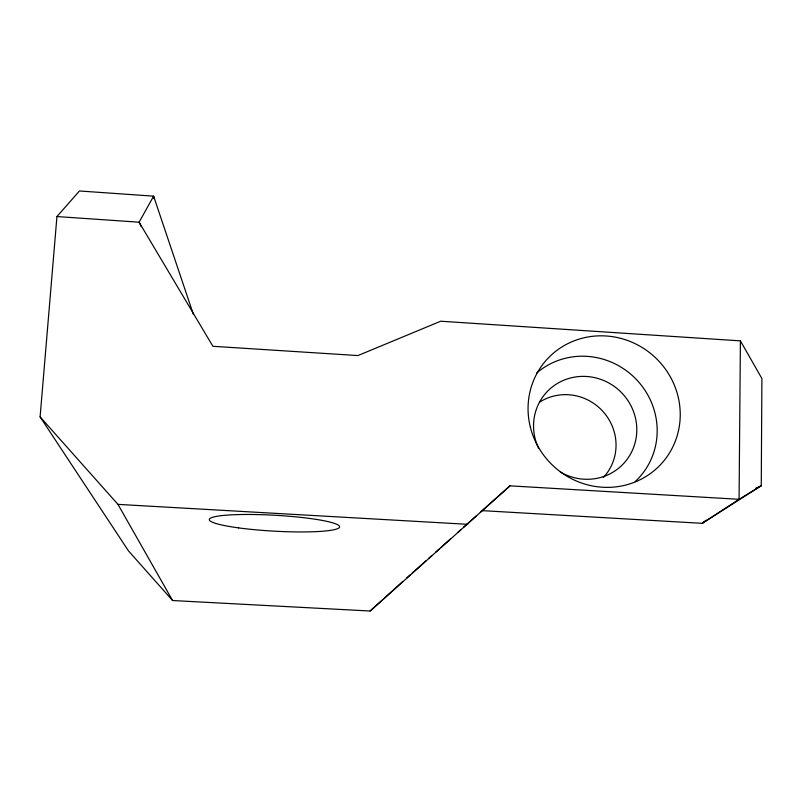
<?xml version="1.0" encoding="UTF-8"?>
<svg xmlns="http://www.w3.org/2000/svg" width="802" height="802" viewBox="0 0 802 802"><rect width="100%" height="100%" fill="white"/><g stroke="black" fill="none" stroke-linecap="round" stroke-linejoin="round"><path stroke-width="1.2" d="M740.406 340.87L761.9 378.534L761.258 485.741L739.073 499.305L510.002 485.842L370.143 611.024L172.58 600.528L128.51 550.914L40.1 416.89L56.942 216.55L139.107 222.204L212.901 346.294L357.933 355.567L440.699 321.221L740.406 340.87L739.073 499.305L702.241 523.325L482.202 510.643M56.942 216.55L79.458 190.976L153.613 196.159L193.342 314.284M370.143 611.024L402.885 581.39M406.624 578.062L410.353 574.733M412.218 573.069L426.213 560.588M429.02 558.082L431.817 555.586M435.546 552.257L439.285 548.929M441.15 547.265L450.473 538.944M457.942 532.277L460.739 529.781M463.546 527.285L476.609 515.636M480.338 512.308L510.002 485.842M705.991 520.207L702.241 523.325L761.258 485.741L755.735 488.278M40.1 416.89L117.954 504.368L467.696 524.318M117.954 504.368L172.58 600.528M141.272 226.695L139.107 222.204L153.613 196.159L154.024 198.635M538.623 448.378A52.481 50.586 42.4 0 1 578.422 376.599A52.481 50.586 42.4 0 1 635.916 439.165A52.481 50.586 42.4 0 1 560.337 472.007M539.606 402.163A49.704 48.04 42.9 0 1 604.036 412.699A49.704 48.04 42.9 0 1 603.385 477.441M536.658 373.06A73.323 70.676 42.4 0 1 637.74 380.95A73.323 70.676 42.4 0 1 635.164 481.591M530.363 427.205A77.423 74.406 42 0 0 657.149 468.007A77.423 74.406 42 0 0 624.928 339.577A77.423 74.406 42 0 0 530.363 427.205M238.665 527.896A65.263 7.96 3.2 0 0 339.557 527.175A65.263 7.96 3.2 0 0 245.262 514.473A65.263 7.96 3.2 0 0 238.665 527.896"/></g></svg>
